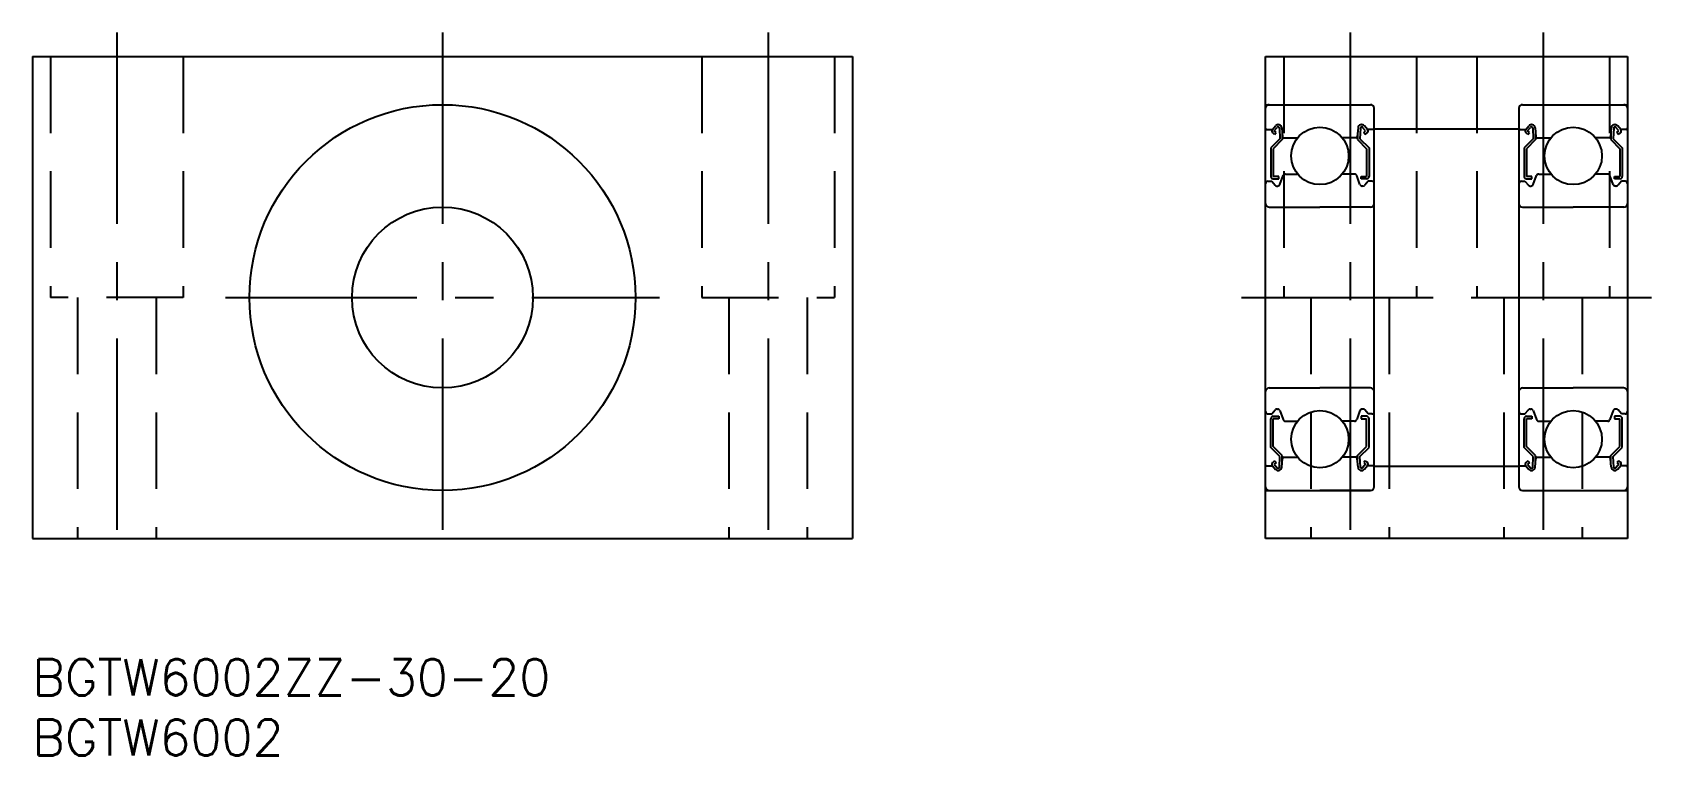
# Model space of a CAD drawing. Extents: x 0 to 134, y -8 to 52.
import ezdxf

# ---------------------------------------------------------------- set-up
doc = ezdxf.new("R2010")
doc.units = 0
doc.header["$LTSCALE"] = 0.5
doc.linetypes.add('CENTER', pattern=[50.8, 31.75, -6.35, 6.35, -6.35])
doc.linetypes.add('DASHED', pattern=[19.05, 12.7, -6.35])
for name, color, linetype in [('MSM_CENTER', 1, 'CENTER'), ('MSM_CONTINUOUS', 7, 'CONTINUOUS'), ('MSM_DASHED', 4, 'DASHED'), ('MSM_PART_NUMBER', 7, 'CONTINUOUS')]:
    doc.layers.add(name, color=color, linetype=linetype)
doc.styles.get("Standard").update_dxf_attribs({"font": 'txt.shx', "height": 3, "bigfont": 'bigfont.shx'})

# ---------------------------------------------------------------- blocks, each defined once
blk = doc.blocks.new('*U2')
at = {"layer": 'MSM_PART_NUMBER'}
blk.add_text('BGTW6002ZZ-30-20', height=3, dxfattribs=at).set_placement((0, -3))
blk = doc.blocks.new('*U3')
at = {"layer": 'MSM_PART_NUMBER'}
blk.add_text('BGTW6002', height=3, dxfattribs=at).set_placement((0, -8))

msp = doc.modelspace()

# ---------------------------------------------------------------- linework, layer by layer
at = {"layer": 'MSM_CENTER'}
for p, q in [((7, 52), (7, 8)), ((34, 52), (34, 8)), ((61, 52), (61, 8)), ((109.25, 52), (109.25, 8)), ((125.25, 52), (125.25, 8)), ((16, 30), (52, 30)), ((100.25, 30), (134.25, 30))]:
    msp.add_line(p, q, dxfattribs=at)
at = {"layer": 'MSM_CONTINUOUS'}
for p, q in [((0, 50), (0, 10)), ((0, 50), (68, 50)), ((68, 50), (68, 10)), ((102.25, 10), (102.25, 50)), ((102.25, 50), (132.25, 50)), ((132.25, 50), (132.25, 10)), ((102.25, 46), (110.95, 46)), ((111.25, 14.3), (111.25, 45.7)), ((123.25, 45.7), (123.25, 14.3)), ((123.55, 46), (132.25, 46)), ((102.35, 43.95), (102.81, 43.95)), ((103.43, 43.18), (102.68, 42.43)), ((102.81, 43.95), (103.06, 44.25)), ((102.99, 43.54), (102.84, 43.67)), ((103.63, 43.1), (102.88, 42.35)), ((102.96, 43.82), (103.21, 44.12)), ((103.12, 43.69), (102.96, 43.82)), ((102.99, 43.54), (103.12, 43.69)), ((103.39, 44.06), (103.43, 43.18)), ((103.59, 44.08), (103.65, 43.34)), ((103.63, 43.57), (103.63, 43.1)), ((103.75, 43.25), (104.9, 43.25)), ((109.75, 43.25), (108.6, 43.25)), ((109.91, 44.08), (109.85, 43.34)), ((109.87, 43.57), (109.87, 43.1)), ((109.87, 43.1), (110.62, 42.35)), ((110.11, 44.06), (110.07, 43.18)), ((110.07, 43.18), (110.82, 42.43)), ((110.54, 43.82), (110.29, 44.12)), ((110.38, 43.69), (110.54, 43.82)), ((110.51, 43.54), (110.38, 43.69)), ((110.69, 43.95), (110.44, 44.25)), ((110.51, 43.54), (110.67, 43.67)), ((111.15, 43.95), (110.69, 43.95)), ((111.25, 44), (123.25, 44)), ((111.25, 44), (123.25, 44)), ((123.35, 43.95), (123.81, 43.95)), ((124.43, 43.18), (123.68, 42.43)), ((123.81, 43.95), (124.06, 44.25)), ((123.99, 43.54), (123.84, 43.67)), ((124.63, 43.1), (123.88, 42.35)), ((123.96, 43.82), (124.21, 44.12)), ((124.12, 43.69), (123.96, 43.82)), ((123.99, 43.54), (124.12, 43.69)), ((124.39, 44.06), (124.43, 43.18)), ((124.59, 44.08), (124.65, 43.34)), ((124.63, 43.57), (124.63, 43.1)), ((124.75, 43.25), (125.9, 43.25)), ((130.75, 43.25), (129.6, 43.25)), ((130.91, 44.08), (130.85, 43.34)), ((130.87, 43.57), (130.87, 43.1)), ((130.87, 43.1), (131.62, 42.35)), ((131.11, 44.06), (131.07, 43.18)), ((131.07, 43.18), (131.82, 42.43)), ((131.54, 43.82), (131.29, 44.12)), ((131.38, 43.69), (131.54, 43.82)), ((131.51, 43.54), (131.38, 43.69)), ((131.69, 43.95), (131.44, 44.25)), ((131.51, 43.54), (131.67, 43.67)), ((132.15, 43.95), (131.69, 43.95)), ((102.68, 42.43), (102.68, 40.05)), ((102.88, 42.35), (102.88, 40.05)), ((110.62, 42.35), (110.62, 40.05)), ((110.82, 42.43), (110.82, 40.05)), ((123.68, 42.43), (123.68, 40.05)), ((123.88, 42.35), (123.88, 40.05)), ((131.62, 42.35), (131.62, 40.05)), ((131.82, 42.43), (131.82, 40.05)), ((102.45, 39.65), (102.75, 39.65)), ((102.75, 39.65), (103.03, 39.32)), ((103.33, 40.05), (102.88, 40.05)), ((102.88, 39.85), (103.33, 39.85)), ((103.18, 39.25), (103.24, 39.25)), ((103.33, 39.85), (103.33, 40.05)), ((103.43, 39.38), (103.7, 40.12)), ((103.89, 40.25), (104.9, 40.25)), ((109.61, 40.25), (108.6, 40.25)), ((110.07, 39.38), (109.8, 40.12)), ((110.17, 40.05), (110.62, 40.05)), ((110.17, 39.85), (110.17, 40.05)), ((110.62, 39.85), (110.17, 39.85)), ((110.32, 39.25), (110.26, 39.25)), ((110.75, 39.65), (110.47, 39.32)), ((111.05, 39.65), (110.75, 39.65)), ((123.45, 39.65), (123.75, 39.65)), ((123.75, 39.65), (124.03, 39.32)), ((124.33, 40.05), (123.88, 40.05)), ((123.88, 39.85), (124.33, 39.85)), ((124.18, 39.25), (124.24, 39.25)), ((124.33, 39.85), (124.33, 40.05)), ((124.43, 39.38), (124.7, 40.12)), ((124.89, 40.25), (125.9, 40.25)), ((130.61, 40.25), (129.6, 40.25)), ((131.07, 39.38), (130.8, 40.12)), ((131.17, 40.05), (131.62, 40.05)), ((131.17, 39.85), (131.17, 40.05)), ((131.62, 39.85), (131.17, 39.85)), ((131.32, 39.25), (131.26, 39.25)), ((131.75, 39.65), (131.47, 39.32)), ((132.05, 39.65), (131.75, 39.65)), ((102.55, 37.5), (106.75, 37.5)), ((110.95, 37.5), (106.75, 37.5)), ((123.55, 37.5), (127.75, 37.5)), ((131.95, 37.5), (127.75, 37.5)), ((102.55, 22.5), (106.75, 22.5)), ((103.83, 22.5), (103.83, 22.5)), ((104.8, 22.5), (104.8, 22.5)), ((110.95, 22.5), (106.75, 22.5)), ((123.55, 22.5), (127.75, 22.5)), ((124.83, 22.5), (124.83, 22.5)), ((125.8, 22.5), (125.8, 22.5)), ((131.95, 22.5), (127.75, 22.5)), ((102.45, 20.35), (102.75, 20.35)), ((102.75, 20.35), (103.03, 20.68)), ((102.88, 20.15), (103.33, 20.15)), ((103.18, 20.75), (103.24, 20.75)), ((103.33, 20.15), (103.33, 19.95)), ((103.43, 20.62), (103.7, 19.88)), ((110.07, 20.62), (109.8, 19.88)), ((110.17, 20.15), (110.17, 19.95)), ((110.62, 20.15), (110.17, 20.15)), ((110.32, 20.75), (110.26, 20.75)), ((110.75, 20.35), (110.47, 20.68)), ((111.05, 20.35), (110.75, 20.35)), ((123.45, 20.35), (123.75, 20.35)), ((123.75, 20.35), (124.03, 20.68)), ((123.88, 20.15), (124.33, 20.15)), ((124.18, 20.75), (124.24, 20.75)), ((124.33, 20.15), (124.33, 19.95)), ((124.43, 20.62), (124.7, 19.88)), ((131.07, 20.62), (130.8, 19.88)), ((131.17, 20.15), (131.17, 19.95)), ((131.62, 20.15), (131.17, 20.15)), ((131.32, 20.75), (131.26, 20.75)), ((131.75, 20.35), (131.47, 20.68)), ((132.05, 20.35), (131.75, 20.35)), ((102.68, 17.57), (102.68, 19.95)), ((102.88, 17.65), (102.88, 19.95)), ((103.33, 19.95), (102.88, 19.95)), ((103.89, 19.75), (104.9, 19.75)), ((109.61, 19.75), (108.6, 19.75)), ((110.17, 19.95), (110.62, 19.95)), ((110.62, 17.65), (110.62, 19.95)), ((110.82, 17.57), (110.82, 19.95)), ((123.68, 17.57), (123.68, 19.95)), ((123.88, 17.65), (123.88, 19.95)), ((124.33, 19.95), (123.88, 19.95)), ((124.89, 19.75), (125.9, 19.75)), ((130.61, 19.75), (129.6, 19.75)), ((131.17, 19.95), (131.62, 19.95)), ((131.62, 17.65), (131.62, 19.95)), ((131.82, 17.57), (131.82, 19.95)), ((103.43, 16.82), (102.68, 17.57)), ((103.63, 16.9), (102.88, 17.65)), ((109.87, 16.9), (110.62, 17.65)), ((110.07, 16.82), (110.82, 17.57)), ((124.43, 16.82), (123.68, 17.57)), ((124.63, 16.9), (123.88, 17.65)), ((130.87, 16.9), (131.62, 17.65)), ((131.07, 16.82), (131.82, 17.57)), ((102.99, 16.46), (102.84, 16.33)), ((103.12, 16.31), (102.96, 16.18)), ((102.96, 16.18), (103.21, 15.88)), ((102.99, 16.46), (103.12, 16.31)), ((103.39, 15.94), (103.43, 16.82)), ((103.59, 15.92), (103.65, 16.66)), ((103.63, 16.43), (103.63, 16.9)), ((103.75, 16.75), (104.9, 16.75)), ((109.75, 16.75), (108.6, 16.75)), ((109.91, 15.92), (109.85, 16.66)), ((109.87, 16.43), (109.87, 16.9)), ((110.11, 15.94), (110.07, 16.82)), ((110.54, 16.18), (110.29, 15.88)), ((110.51, 16.46), (110.38, 16.31)), ((110.38, 16.31), (110.54, 16.18)), ((110.51, 16.46), (110.67, 16.33)), ((123.99, 16.46), (123.84, 16.33)), ((124.12, 16.31), (123.96, 16.18)), ((123.96, 16.18), (124.21, 15.88)), ((123.99, 16.46), (124.12, 16.31)), ((124.39, 15.94), (124.43, 16.82)), ((124.59, 15.92), (124.65, 16.66)), ((124.63, 16.43), (124.63, 16.9)), ((124.75, 16.75), (125.9, 16.75)), ((130.75, 16.75), (129.6, 16.75)), ((130.91, 15.92), (130.85, 16.66)), ((130.87, 16.43), (130.87, 16.9)), ((131.11, 15.94), (131.07, 16.82)), ((131.54, 16.18), (131.29, 15.88)), ((131.51, 16.46), (131.38, 16.31)), ((131.38, 16.31), (131.54, 16.18)), ((131.51, 16.46), (131.67, 16.33)), ((102.35, 16.05), (102.81, 16.05)), ((102.81, 16.05), (103.06, 15.75)), ((110.69, 16.05), (110.44, 15.75)), ((111.15, 16.05), (110.69, 16.05)), ((111.25, 16), (123.25, 16)), ((123.35, 16.05), (123.81, 16.05)), ((123.81, 16.05), (124.06, 15.75)), ((131.69, 16.05), (131.44, 15.75)), ((132.15, 16.05), (131.69, 16.05)), ((102.25, 14), (110.95, 14)), ((110.95, 14), (106.75, 14)), ((123.55, 14), (132.25, 14)), ((0, 10), (68, 10)), ((132.25, 10), (102.25, 10))]:
    msp.add_line(p, q, dxfattribs=at)
for centre, radius in [((34, 30), 16), ((106.75, 41.75), 2.38), ((127.75, 41.75), 2.38), ((34, 30), 7.5), ((106.75, 18.25), 2.38), ((127.75, 18.25), 2.38)]:
    msp.add_circle(centre, radius, dxfattribs=at)
for centre, radius, start, end in [((102.55, 45.7), 0.3, 90, 180), ((110.95, 45.7), 0.3, 0, 90), ((123.55, 45.7), 0.3, 90, 180), ((131.95, 45.7), 0.3, 0, 90), ((103.29, 44.05), 0.3, 4.9968, 140.0002), ((110.21, 44.05), 0.3, 39.9998, 175.0032), ((124.29, 44.05), 0.3, 4.9968, 140.0002), ((131.21, 44.05), 0.3, 39.9998, 175.0032), ((102.35, 44.05), 0.1, 180, 270), ((102.96, 43.82), 0.2, 140.0002, 230.0848), ((103.29, 44.06), 0.1, 2.8198, 140.0033), ((103.75, 43.35), 0.1, 184.9968, 269.9995), ((109.75, 43.35), 0.1, 270.0005, 355.0032), ((110.21, 44.06), 0.1, 39.9967, 177.1802), ((110.54, 43.82), 0.2, 309.9152, 39.9998), ((111.15, 44.05), 0.1, 270, 0), ((123.35, 44.05), 0.1, 180, 270), ((123.96, 43.82), 0.2, 140.0002, 230.0848), ((124.29, 44.06), 0.1, 2.8198, 140.0033), ((124.75, 43.35), 0.1, 184.9968, 269.9995), ((130.75, 43.35), 0.1, 270.0005, 355.0032), ((131.21, 44.06), 0.1, 39.9967, 177.1802), ((131.54, 43.82), 0.2, 309.9152, 39.9998), ((132.15, 44.05), 0.1, 270, 0), ((102.45, 39.45), 0.2, 90, 180), ((102.88, 40.05), 0.2, 180, 270), ((103.18, 39.45), 0.2, 219.9962, 270), ((103.24, 39.45), 0.2, 270, 339.9919), ((103.89, 40.05), 0.2, 90, 159.9919), ((109.61, 40.05), 0.2, 20.0081, 90), ((110.26, 39.45), 0.2, 200.0081, 270), ((110.32, 39.45), 0.2, 270, 320.0038), ((110.62, 40.05), 0.2, 270, 0), ((111.05, 39.45), 0.2, 0, 90), ((123.45, 39.45), 0.2, 90, 180), ((123.88, 40.05), 0.2, 180, 270), ((124.18, 39.45), 0.2, 219.9962, 270), ((124.24, 39.45), 0.2, 270, 339.9919), ((124.89, 40.05), 0.2, 90, 159.9919), ((130.61, 40.05), 0.2, 20.0081, 90), ((131.26, 39.45), 0.2, 200.0081, 270), ((131.32, 39.45), 0.2, 270, 320.0038), ((131.62, 40.05), 0.2, 270, 0), ((132.05, 39.45), 0.2, 0, 90), ((102.55, 37.8), 0.3, 180, 270), ((110.95, 37.8), 0.3, 270, 0), ((123.55, 37.8), 0.3, 180, 270), ((131.95, 37.8), 0.3, 270, 0), ((102.55, 22.2), 0.3, 90, 180), ((110.95, 22.2), 0.3, 0, 90), ((123.55, 22.2), 0.3, 90, 180), ((131.95, 22.2), 0.3, 0, 90), ((102.45, 20.55), 0.2, 180, 270), ((102.88, 19.95), 0.2, 90, 180), ((103.18, 20.55), 0.2, 90, 140.0038), ((103.24, 20.55), 0.2, 20.0081, 90), ((110.26, 20.55), 0.2, 90, 159.9919), ((110.32, 20.55), 0.2, 39.9962, 90), ((110.62, 19.95), 0.2, 0, 90), ((111.05, 20.55), 0.2, 270, 0), ((123.45, 20.55), 0.2, 180, 270), ((123.88, 19.95), 0.2, 90, 180), ((124.18, 20.55), 0.2, 90, 140.0038), ((124.24, 20.55), 0.2, 20.0081, 90), ((131.26, 20.55), 0.2, 90, 159.9919), ((131.32, 20.55), 0.2, 39.9962, 90), ((131.62, 19.95), 0.2, 0, 90), ((132.05, 20.55), 0.2, 270, 0), ((103.89, 19.95), 0.2, 200.0081, 270), ((109.61, 19.95), 0.2, 270, 339.9919), ((124.89, 19.95), 0.2, 200.0081, 270), ((130.61, 19.95), 0.2, 270, 339.9919), ((102.96, 16.18), 0.2, 129.9152, 219.9998), ((103.75, 16.65), 0.1, 90.0005, 175.0032), ((109.75, 16.65), 0.1, 4.9968, 89.9995), ((110.54, 16.18), 0.2, 320.0002, 50.0848), ((123.96, 16.18), 0.2, 129.9152, 219.9998), ((124.75, 16.65), 0.1, 90.0005, 175.0032), ((130.75, 16.65), 0.1, 4.9968, 89.9995), ((131.54, 16.18), 0.2, 320.0002, 50.0848), ((102.35, 15.95), 0.1, 90, 180), ((103.29, 15.95), 0.3, 219.9998, 355.0032), ((103.29, 15.94), 0.1, 219.9967, 357.1802), ((110.21, 15.95), 0.3, 184.9968, 320.0002), ((110.21, 15.94), 0.1, 182.8198, 320.0033), ((111.15, 15.95), 0.1, 0, 90), ((123.35, 15.95), 0.1, 90, 180), ((124.29, 15.95), 0.3, 219.9998, 355.0032), ((124.29, 15.94), 0.1, 219.9967, 357.1802), ((131.21, 15.95), 0.3, 184.9968, 320.0002), ((131.21, 15.94), 0.1, 182.8198, 320.0033), ((132.15, 15.95), 0.1, 0, 90), ((102.55, 14.3), 0.3, 180, 270), ((110.95, 14.3), 0.3, 270, 0), ((123.55, 14.3), 0.3, 180, 270), ((131.95, 14.3), 0.3, 270, 0)]:
    msp.add_arc(centre, radius, start, end, dxfattribs=at)
at = {"layer": 'MSM_DASHED'}
for p, q in [((1.5, 50), (1.5, 30)), ((12.5, 50), (12.5, 30)), ((55.5, 50), (55.5, 30)), ((66.5, 50), (66.5, 30)), ((103.75, 50), (103.75, 30)), ((114.75, 50), (114.75, 30)), ((119.75, 50), (119.75, 30)), ((130.75, 50), (130.75, 30)), ((12.5, 30), (1.5, 30)), ((3.75, 30), (3.75, 10)), ((10.25, 30), (10.25, 10)), ((55.5, 30), (66.5, 30)), ((57.75, 30), (57.75, 10)), ((64.25, 30), (64.25, 10)), ((103.75, 30), (114.75, 30)), ((106, 30), (106, 10)), ((112.5, 30), (112.5, 10)), ((119.75, 30), (130.75, 30)), ((122, 30), (122, 10)), ((128.5, 30), (128.5, 10))]:
    msp.add_line(p, q, dxfattribs=at)

# ---------------------------------------------------------------- block references
at = {"layer": 'MSM_CONTINUOUS'}
for name in ['*U2', '*U3']:
    msp.add_blockref(name, (0, 0), dxfattribs=at)

doc.saveas('drawing.dxf')
